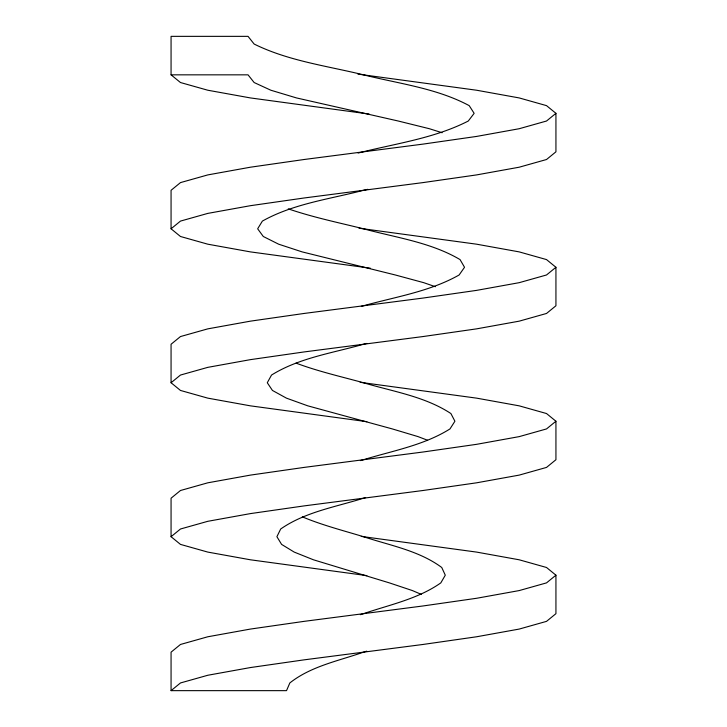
<?xml version="1.0" encoding="UTF-8"?>
<svg xmlns="http://www.w3.org/2000/svg" width="727" height="727" viewBox="0 0 727 727"><rect width="100%" height="100%" fill="white"/><g stroke="black" fill="none" stroke-linecap="round" stroke-linejoin="round"><path stroke-width="1.09" d="M370.234 268.154L250.388 251.887L207.813 244.19L180.478 236.493L171.063 228.787L180.478 221.09L207.813 213.393L250.388 205.696L304.031 197.998L422.969 182.604L476.612 174.907L519.187 167.21L546.522 159.513L555.937 151.816L555.937 113.33L546.522 105.633L519.187 97.927L476.612 90.23L357.893 74.109M366.862 421.669L250.388 405.839L207.813 398.142L180.478 390.444L171.063 382.747L180.478 375.05L207.813 367.353L250.388 359.647L304.031 351.95L422.969 336.556L476.612 328.858L519.187 321.161L546.522 313.464L555.937 305.767L555.937 267.282L546.522 259.584L519.187 251.887L476.612 244.19L359.011 228.214M555.937 113.33L546.522 121.027L519.187 128.724L476.612 136.422L422.969 144.119L304.031 159.513L250.388 167.21L207.813 174.907L180.478 182.604L171.063 190.301L171.063 228.787M366.862 575.62L250.388 559.79L207.813 552.093L180.478 544.396L171.063 536.699L180.478 529.002L207.813 521.304L250.388 513.607L304.031 505.91L422.969 490.507L476.612 482.81L519.187 475.113L546.522 467.416L555.937 459.718L555.937 421.233L546.522 413.536L519.187 405.839L476.612 398.142L360.138 382.311M555.937 267.282L546.522 274.979L519.187 282.676L476.612 290.373L422.969 298.07L304.031 313.464L250.388 321.161L207.813 328.858L180.478 336.556L171.063 344.253L171.063 382.747M555.937 575.184L546.522 582.881L519.187 590.578L476.612 598.276L422.969 605.973L304.031 621.367L250.388 629.073L207.813 636.77L180.478 644.467L171.063 652.164L171.063 690.65L180.478 682.953L207.813 675.256L250.388 667.559L304.031 659.862L422.969 644.467L476.612 636.77L519.187 629.073L546.522 621.367L555.937 613.67L555.937 575.184L546.522 567.487L519.187 559.79L476.612 552.093L361.255 536.408M555.937 421.233L546.522 428.93L519.187 436.627L476.612 444.324L422.969 452.021L304.031 467.416L250.388 475.113L207.813 482.81L180.478 490.507L171.063 498.213L171.063 536.699M360.319 614.678L363.5 613.67C389.672 604.728 417.871 599.039 440.826 582.881L445.287 575.184L441.743 567.487C418.906 550.557 389.981 545.486 363.5 536.699C342.99 530.483 322.116 525.139 302.314 516.842M366.717 651.156L363.5 652.164C338.509 660.925 311.02 666.159 289.837 682.953L286.52 690.65L171.063 690.65M360.347 460.609L363.5 459.718C392.662 450.767 423.805 445.36 449.977 428.93L454.911 421.233L450.894 413.536C424.768 396.379 392.971 391.571 363.5 382.747C340.918 376.586 317.999 371.343 296.043 363.118M365.626 497.613L363.5 498.213C335.529 507.019 305.167 511.944 280.686 529.002L276.905 536.699L281.594 544.396L294.217 552.093L313.446 559.79L389.372 582.881L412.418 590.578L421.433 594.432M361.337 306.321L363.5 305.767C395.67 296.807 429.739 291.627 459.128 274.979L464.535 267.282L460.046 259.584C430.657 242.245 395.979 237.647 363.5 228.787C338.319 222.571 312.828 217.273 288.255 208.849M366.781 343.435L363.5 344.253C332.53 353.095 299.288 357.793 271.534 375.05L267.282 382.747L272.443 390.444L286.438 398.142L307.794 405.839L392.344 428.93L418.08 436.627L427.621 440.271M358.129 153.061C395.079 143.555 433.992 138.575 468.279 121.027L474.149 113.33L469.197 105.633C436.563 88.158 398.987 83.723 363.5 74.836C326.796 65.857 288.328 60.95 254.141 44.047L248.034 36.35L171.063 36.35L171.063 74.836L180.478 82.533L207.813 90.23L250.388 97.927L369.107 114.048M367.835 189.311L363.5 190.301C329.522 199.171 293.39 203.687 262.383 221.09L257.658 228.787L263.292 236.493L278.65 244.19L302.132 251.887L395.315 274.979L423.732 282.676L435.4 286.711M171.063 74.836L248.034 74.836L254.141 82.533L270.862 90.23L296.48 97.927L398.287 121.027L429.393 128.724L442.125 132.741"/></g></svg>
